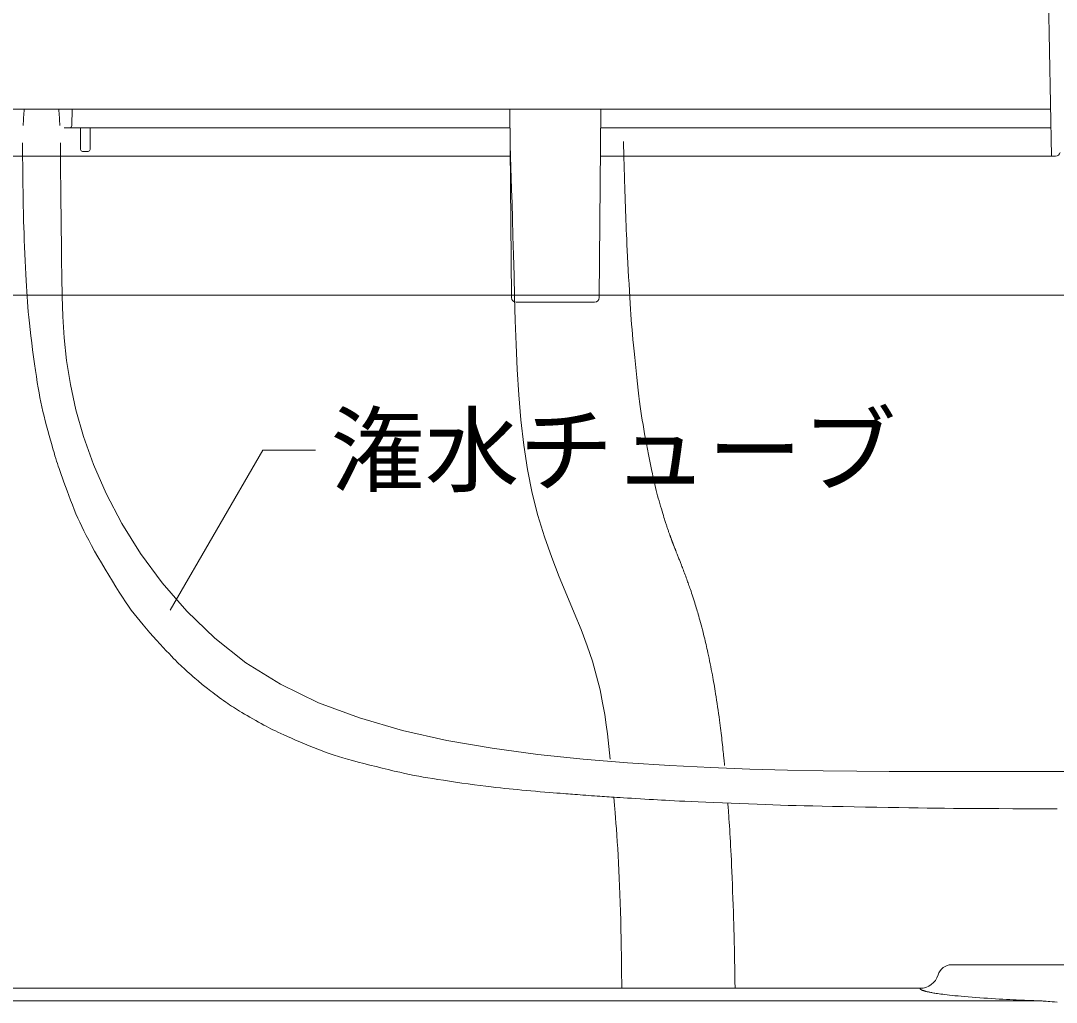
# Model space of a CAD drawing. Units: millimetres, scale not verified. Extents: x -1916 to 1917, y -1364 to 1364.
# Drawn here: x -464 to -244.4, y -640.4 to -432.2 of the extents above; entities that cross this region are included whole.
import ezdxf
from ezdxf.enums import TextEntityAlignment as Align

# ---------------------------------------------------------------- set-up
doc = ezdxf.new("R2010")
doc.units = ezdxf.units.MM
doc.header["$LTSCALE"] = 10
doc.linetypes.add('USER7', pattern=[25, 6, -5, 2, -5, 2, -5])
for name, color, linetype, lineweight in [('0-0_0', 7, 'Continuous', 9), ('0-6_A-7', 5, 'Continuous', 18), ('0-8_A-A', 5, 'Continuous', 18), ('0-9_A-B', 7, 'Continuous', 18), ('0-B_A-E', 5, 'Continuous', 18), ('3-2', 7, 'Continuous', 18)]:
    doc.layers.add(name, color=color, linetype=linetype, lineweight=lineweight)
doc.styles.add('ＭＳ ゴシック', font='')
doc.styles.get('ＭＳ ゴシック').set_extended_font_data('MS Gothic')

msp = doc.modelspace()

# ---------------------------------------------------------------- linework, layer by layer
at = {"layer": '0-0_0'}
msp.add_line((1238.68, -490.37), (-766.5, -490.37), dxfattribs=at)
at = {"layer": '0-6_A-7'}
msp.add_lwpolyline([(-432.3, -557.23), (-412.67, -523.24), (-401.5, -523.24)], dxfattribs=at)
at = {"layer": '0-8_A-A'}
for p, q in [((-463.62, -458.08), (-463.62, -461.41)), ((-455.62, -458.08), (-455.62, -461.41))]:
    msp.add_line(p, q, dxfattribs=at)
at = {"layer": '0-8_A-A', "linetype": 'USER7'}
for points in [[(-463.62, -461.51), (-463.6, -462.62), (-463.6, -463.08), (-463.59, -463.64), (-463.58, -464.27), (-463.57, -464.97), (-463.56, -465.72), (-463.55, -466.51), (-463.54, -467.33), (-463.53, -468.16), (-463.52, -469), (-463.51, -469.85), (-463.5, -470.73), (-463.48, -471.65), (-463.46, -472.62), (-463.43, -473.66), (-463.4, -474.78), (-463.37, -475.99), (-463.32, -477.31), (-463.27, -478.7), (-463.22, -480.15), (-463.15, -481.62), (-463.09, -483.09), (-463.03, -484.54), (-462.96, -485.94), (-462.89, -487.25), (-462.83, -488.48), (-462.76, -489.62), (-462.69, -490.71), (-462.61, -491.78), (-462.53, -492.84), (-462.43, -493.94), (-462.31, -495.08), (-462.18, -496.31), (-462.03, -497.64), (-461.86, -499.04), (-461.68, -500.5), (-461.49, -501.99), (-461.29, -503.47), (-461.09, -504.93)], [(-461.09, -504.93), (-460.89, -506.34), (-460.69, -507.66), (-460.5, -508.89), (-460.31, -510.03), (-460.13, -511.1), (-459.94, -512.12), (-459.74, -513.1), (-459.54, -514.07), (-459.32, -515.04), (-459.08, -516.03), (-458.82, -517.05), (-458.55, -518.09), (-458.27, -519.13), (-457.99, -520.16), (-457.71, -521.15), (-457.44, -522.1), (-457.19, -522.97), (-456.96, -523.75), (-456.76, -524.44), (-456.58, -525.04), (-456.41, -525.6), (-456.24, -526.12), (-456.07, -526.64), (-455.89, -527.18), (-455.68, -527.77), (-455.45, -528.43), (-455.18, -529.19), (-454.88, -530.03), (-454.55, -530.94), (-454.2, -531.89), (-453.83, -532.87), (-453.46, -533.87), (-453.07, -534.85), (-452.68, -535.82), (-452.3, -536.75), (-451.91, -537.66), (-451.51, -538.55), (-451.09, -539.46), (-450.63, -540.39)], [(-450.63, -540.39), (-450.14, -541.36), (-449.6, -542.38), (-449.01, -543.48), (-448.35, -544.66), (-447.64, -545.9), (-446.9, -547.18), (-446.13, -548.48), (-445.36, -549.78), (-444.59, -551.05), (-443.83, -552.26), (-443.11, -553.41), (-442.43, -554.46), (-441.79, -555.42), (-441.17, -556.32), (-440.57, -557.17), (-439.96, -557.98), (-439.35, -558.77), (-438.72, -559.55), (-438.07, -560.34), (-437.37, -561.15), (-436.65, -561.98), (-435.92, -562.8), (-435.19, -563.6), (-434.48, -564.38), (-433.79, -565.12), (-433.15, -565.8), (-432.57, -566.42), (-432.06, -566.96), (-431.6, -567.43), (-431.19, -567.84), (-430.82, -568.21), (-430.47, -568.55), (-430.14, -568.87), (-429.8, -569.19), (-429.45, -569.51), (-429.08, -569.85), (-428.69, -570.2), (-428.29, -570.55), (-427.89, -570.91)], [(-427.89, -570.91), (-427.49, -571.26), (-427.1, -571.59), (-426.73, -571.91), (-426.39, -572.21), (-426.08, -572.47), (-425.79, -572.71), (-425.52, -572.94), (-425.25, -573.16), (-424.98, -573.38), (-424.7, -573.6), (-424.39, -573.84), (-424.05, -574.1), (-423.67, -574.39), (-423.26, -574.7), (-422.82, -575.03), (-422.37, -575.36), (-421.91, -575.71), (-421.44, -576.05), (-420.99, -576.38), (-420.54, -576.69), (-420.12, -576.99), (-419.72, -577.27), (-419.32, -577.54), (-418.91, -577.8), (-418.5, -578.07), (-418.07, -578.34), (-417.61, -578.62), (-417.11, -578.92), (-416.57, -579.24), (-416, -579.57), (-415.4, -579.92), (-414.8, -580.27), (-414.19, -580.61), (-413.59, -580.95), (-413.01, -581.27), (-412.47, -581.57), (-411.96, -581.84), (-411.48, -582.1), (-411, -582.34)], [(-411, -582.34), (-410.52, -582.58), (-410.02, -582.82), (-409.47, -583.08), (-408.87, -583.36), (-408.2, -583.66), (-407.44, -584), (-406.61, -584.37), (-405.72, -584.75), (-404.79, -585.15), (-403.84, -585.55), (-402.88, -585.95), (-401.93, -586.34), (-401, -586.7), (-400.12, -587.04), (-399.25, -587.36), (-398.4, -587.66), (-397.53, -587.94), (-396.64, -588.22), (-395.71, -588.51), (-394.71, -588.79), (-393.64, -589.09), (-392.48, -589.41), (-391.24, -589.73), (-389.96, -590.06), (-388.65, -590.39), (-387.34, -590.72), (-386.06, -591.03), (-384.81, -591.32), (-383.64, -591.59), (-382.55, -591.83), (-381.53, -592.05), (-380.56, -592.25), (-379.6, -592.43), (-378.65, -592.6), (-377.67, -592.77), (-376.64, -592.94), (-375.54, -593.11), (-374.35, -593.29), (-373.09, -593.48)], [(-373.09, -593.48), (-371.78, -593.67), (-370.45, -593.86), (-369.12, -594.04), (-367.81, -594.22), (-366.55, -594.38), (-365.36, -594.54), (-364.26, -594.67), (-363.24, -594.8), (-362.27, -594.91), (-361.35, -595.01), (-360.46, -595.1), (-359.57, -595.19), (-358.68, -595.27), (-357.76, -595.35), (-356.8, -595.44), (-355.81, -595.53), (-354.82, -595.61), (-353.83, -595.7), (-352.87, -595.78), (-351.95, -595.86), (-351.09, -595.93), (-350.31, -595.99), (-349.62, -596.05), (-349, -596.1), (-348.44, -596.14), (-347.93, -596.18), (-347.44, -596.22), (-346.96, -596.26), (-346.47, -596.29), (-345.95, -596.33), (-345.4, -596.37), (-344.8, -596.41), (-344.19, -596.46), (-343.57, -596.5), (-342.94, -596.55), (-342.33, -596.59), (-341.74, -596.63), (-341.18, -596.67), (-340.67, -596.71)], [(-340.67, -596.71), (-340.18, -596.74), (-339.7, -596.78), (-339.22, -596.81), (-338.72, -596.84), (-338.18, -596.88), (-337.58, -596.91), (-336.91, -596.96), (-336.16, -597), (-335.33, -597.05), (-334.45, -597.11), (-333.54, -597.16), (-332.6, -597.22), (-331.65, -597.28), (-330.72, -597.33), (-329.81, -597.39), (-328.95, -597.44), (-328.1, -597.48), (-327.24, -597.53), (-326.34, -597.58), (-325.38, -597.62), (-324.33, -597.68), (-323.16, -597.73), (-321.84, -597.79), (-320.35, -597.86), (-318.73, -597.93), (-316.99, -598.01), (-315.18, -598.09), (-313.33, -598.16), (-311.47, -598.24), (-309.64, -598.31), (-307.85, -598.38), (-306.15, -598.44), (-304.51, -598.5), (-302.89, -598.55), (-301.26, -598.6), (-299.59, -598.65), (-297.85, -598.69), (-296, -598.73), (-294.01, -598.78)], [(-294.01, -598.78), (-291.86, -598.82), (-289.59, -598.87), (-287.22, -598.92), (-284.82, -598.96), (-282.42, -599.01), (-280.06, -599.05), (-277.78, -599.09), (-275.64, -599.13), (-273.65, -599.16), (-271.77, -599.18), (-269.95, -599.21), (-268.11, -599.23), (-266.19, -599.24), (-264.14, -599.26), (-261.89, -599.27), (-259.39, -599.29), (-256.59, -599.3), (-253.57, -599.31), (-250.43, -599.33), (-247.28, -599.34), (-244.22, -599.35)]]:
    msp.add_lwpolyline(points, dxfattribs=at)
at = {"layer": '0-8_A-A'}
for points in [[(-455.62, -461.41), (-455.57, -465.13), (-455.55, -466.7), (-455.53, -468.61), (-455.5, -470.84), (-455.47, -473.4), (-455.43, -476.26), (-455.39, -479.43), (-455.34, -482.88), (-455.3, -486.61), (-455.23, -490.61), (-455.09, -494.89), (-454.8, -499.43), (-454.29, -504.25), (-453.49, -509.34), (-452.31, -514.71), (-450.7, -520.36), (-448.57, -526.28), (-445.87, -532.46), (-442.56, -538.8), (-438.62, -545.16), (-434.05, -551.42), (-428.8, -557.45), (-422.88, -563.14), (-416.26, -568.34), (-408.92, -572.93), (-400.86, -576.83), (-392.2, -580.06), (-383.08, -582.7), (-373.64, -584.83), (-364, -586.5), (-354.32, -587.8), (-344.72, -588.8), (-335.35, -589.56), (-326.32, -590.15), (-317.65, -590.6), (-309.35, -590.92), (-301.42, -591.14), (-293.86, -591.28), (-286.66, -591.36)], [(-286.66, -591.36), (-279.84, -591.4), (-273.39, -591.41), (-267.33, -591.41), (-261.66, -591.42), (-256.42, -591.42), (-251.64, -591.42), (-247.35, -591.42), (-243.56, -591.42), (-240.32, -591.42), (-231.3, -591.42)]]:
    msp.add_lwpolyline(points, dxfattribs=at)
at = {"layer": '0-9_A-B'}
for p, q in [((-152.01, -632.41), (-266.58, -632.41)), ((-579.32, -637.41), (-273.3, -637.41)), ((-248.31, -640.06), (-576.67, -640.06))]:
    msp.add_line(p, q, dxfattribs=at)
for points in [[(-273.3, -637.41), (-273.3, -637.42), (-273.3, -637.42), (-273.3, -637.42), (-273.3, -637.42), (-273.3, -637.43), (-273.3, -637.43), (-273.3, -637.44), (-273.3, -637.44), (-273.29, -637.45), (-273.29, -637.46), (-273.29, -637.47), (-273.28, -637.47), (-273.28, -637.48), (-273.27, -637.49), (-273.27, -637.51), (-273.26, -637.52), (-273.25, -637.53), (-273.23, -637.55), (-273.22, -637.56), (-273.2, -637.58), (-273.18, -637.6), (-273.16, -637.61), (-273.14, -637.63), (-273.11, -637.65), (-273.09, -637.67), (-273.05, -637.69), (-273.02, -637.71), (-272.98, -637.73), (-272.94, -637.75), (-272.9, -637.77), (-272.85, -637.79), (-272.8, -637.81), (-272.75, -637.84), (-272.7, -637.86), (-272.64, -637.88), (-272.57, -637.9), (-272.5, -637.93), (-272.43, -637.95), (-272.34, -637.97)], [(-272.34, -637.97), (-272.25, -638), (-272.15, -638.03), (-272.04, -638.06), (-271.93, -638.09), (-271.8, -638.12), (-271.66, -638.15), (-271.51, -638.18), (-271.36, -638.22), (-271.19, -638.25), (-271.01, -638.29), (-270.81, -638.32), (-270.61, -638.36), (-270.38, -638.4), (-270.13, -638.44), (-269.86, -638.48), (-269.56, -638.53), (-269.23, -638.57), (-268.87, -638.62), (-268.47, -638.67), (-268.03, -638.73), (-267.55, -638.79), (-267.03, -638.84), (-266.47, -638.9), (-265.87, -638.97), (-265.23, -639.03), (-264.54, -639.09), (-263.82, -639.16), (-263.05, -639.22), (-262.26, -639.29), (-261.44, -639.35), (-260.61, -639.41), (-259.78, -639.47), (-258.94, -639.53), (-258.11, -639.58), (-257.29, -639.63), (-256.49, -639.68), (-255.71, -639.72), (-254.96, -639.76), (-254.23, -639.8)], [(-254.23, -639.8), (-253.54, -639.83), (-252.88, -639.86), (-252.25, -639.89), (-251.67, -639.92), (-251.13, -639.94), (-250.64, -639.96), (-250.19, -639.98), (-249.79, -640), (-249.44, -640.01), (-249.14, -640.02), (-248.31, -640.06)], [(-244.75, -640.3), (-245.25, -640.25), (-245.72, -640.21), (-246.14, -640.17), (-246.51, -640.14), (-246.85, -640.12), (-247.15, -640.1), (-247.4, -640.09), (-247.62, -640.08), (-247.81, -640.07), (-248.31, -640.06)], [(-244.19, -640.37), (-244.75, -640.3)]]:
    msp.add_lwpolyline(points, dxfattribs=at)
for centre, radius, start, end in [((-266.59, -635.41), 3, 89.907, 163.386), ((-273.3, -633.41), 4, 269.948, 343.411)]:
    msp.add_arc(centre, radius, start, end, dxfattribs=at)
at = {"layer": '0-B_A-E', "linetype": 'USER7'}
msp.add_lwpolyline([(-360.18, -458.53), (-360.04, -463.42), (-359.98, -465.48), (-359.9, -467.98), (-359.82, -470.89), (-359.72, -474.19), (-359.62, -477.85), (-359.5, -481.87), (-359.38, -486.21), (-359.26, -490.85), (-359.13, -495.76), (-358.96, -500.88), (-358.73, -506.15), (-358.4, -511.5), (-357.96, -516.86), (-357.35, -522.18), (-356.57, -527.37), (-355.57, -532.38), (-354.35, -537.15), (-352.94, -541.68), (-351.4, -546), (-349.8, -550.1), (-348.19, -554.02), (-346.62, -557.76), (-345.16, -561.33), (-343.86, -564.76), (-342.77, -568.05), (-341.88, -571.18), (-341.16, -574.12), (-340.6, -576.85), (-340.16, -579.33), (-339.84, -581.54), (-339.6, -583.46), (-339, -588.82)], dxfattribs=at)
at = {"layer": '0-B_A-E'}
for points in [[(-336.2, -457.81), (-336.18, -458.29), (-336.18, -458.49), (-336.17, -458.73), (-336.16, -459), (-336.15, -459.3), (-336.14, -459.62), (-336.13, -459.96), (-336.12, -460.31), (-336.11, -460.67), (-336.1, -461.03), (-336.09, -461.41), (-336.08, -461.81), (-336.06, -462.25), (-336.05, -462.74), (-336.03, -463.3), (-336.01, -463.93), (-335.99, -464.66), (-335.96, -465.49), (-335.93, -466.39), (-335.9, -467.37), (-335.87, -468.4), (-335.84, -469.45), (-335.8, -470.52), (-335.77, -471.58), (-335.73, -472.61), (-335.7, -473.61), (-335.66, -474.58), (-335.63, -475.55), (-335.59, -476.53), (-335.55, -477.54), (-335.5, -478.6), (-335.45, -479.72), (-335.39, -480.94), (-335.33, -482.24), (-335.25, -483.63), (-335.18, -485.07), (-335.09, -486.54), (-335.01, -488), (-334.93, -489.44)], [(-334.93, -489.44), (-334.85, -490.83), (-334.77, -492.13), (-334.69, -493.34), (-334.61, -494.47), (-334.54, -495.55), (-334.46, -496.59), (-334.37, -497.64), (-334.28, -498.7), (-334.18, -499.81), (-334.07, -500.99), (-333.94, -502.27), (-333.8, -503.61), (-333.66, -505), (-333.5, -506.41), (-333.35, -507.82), (-333.19, -509.2), (-333.04, -510.53), (-332.89, -511.78), (-332.75, -512.93), (-332.61, -514), (-332.47, -515), (-332.34, -515.96), (-332.19, -516.9), (-332.04, -517.84), (-331.88, -518.79), (-331.71, -519.79), (-331.52, -520.84), (-331.31, -521.94), (-331.1, -523.05), (-330.88, -524.17), (-330.66, -525.27), (-330.44, -526.33), (-330.23, -527.34), (-330.04, -528.27), (-329.86, -529.11), (-329.69, -529.88), (-329.53, -530.57), (-329.38, -531.21), (-329.23, -531.81)], [(-329.23, -531.81), (-329.08, -532.38), (-328.94, -532.93), (-328.79, -533.48), (-328.63, -534.04), (-328.47, -534.61), (-328.31, -535.16), (-328.15, -535.7), (-327.99, -536.22), (-327.84, -536.71), (-327.71, -537.15), (-327.59, -537.54), (-327.48, -537.88), (-327.39, -538.17), (-327.32, -538.42), (-327.25, -538.63), (-327.19, -538.82), (-327.13, -538.99), (-327.08, -539.16), (-327.02, -539.32), (-326.96, -539.5), (-326.9, -539.68), (-326.84, -539.86), (-326.78, -540.05), (-326.71, -540.23), (-326.65, -540.41), (-326.6, -540.57), (-326.54, -540.73), (-326.49, -540.87), (-326.45, -540.99), (-326.41, -541.1), (-326.37, -541.21), (-326.34, -541.31), (-326.3, -541.4), (-326.27, -541.5), (-326.24, -541.59), (-326.2, -541.69), (-326.16, -541.79), (-326.13, -541.89), (-326.09, -541.99)], [(-326.09, -541.99), (-326.06, -542.08), (-326.02, -542.17), (-325.99, -542.25), (-325.97, -542.33), (-325.94, -542.39), (-325.92, -542.45), (-325.9, -542.5), (-325.88, -542.55), (-325.87, -542.59), (-325.85, -542.63), (-325.84, -542.67), (-325.82, -542.72), (-325.8, -542.76), (-325.78, -542.81), (-325.76, -542.87), (-325.74, -542.92), (-325.72, -542.98), (-325.7, -543.03), (-325.68, -543.08), (-325.66, -543.13), (-325.64, -543.18), (-325.63, -543.22), (-325.61, -543.26), (-325.59, -543.31), (-325.58, -543.35), (-325.56, -543.4), (-325.54, -543.46), (-325.51, -543.52), (-325.48, -543.59), (-325.45, -543.67), (-325.42, -543.75), (-325.39, -543.84), (-325.35, -543.93), (-325.32, -544.02), (-325.28, -544.11), (-325.25, -544.2), (-325.21, -544.28), (-325.18, -544.37), (-325.15, -544.46)], [(-325.15, -544.46), (-325.11, -544.55), (-325.07, -544.65), (-325.03, -544.76), (-324.98, -544.88), (-324.92, -545.02), (-324.86, -545.17), (-324.79, -545.34), (-324.72, -545.53), (-324.65, -545.72), (-324.57, -545.92), (-324.49, -546.12), (-324.41, -546.32), (-324.33, -546.51), (-324.26, -546.7), (-324.18, -546.89), (-324.11, -547.07), (-324.04, -547.27), (-323.96, -547.47), (-323.87, -547.68), (-323.79, -547.91), (-323.69, -548.17), (-323.58, -548.45), (-323.47, -548.74), (-323.35, -549.05), (-323.23, -549.38), (-323.11, -549.7), (-322.99, -550.02), (-322.88, -550.33), (-322.77, -550.63), (-322.66, -550.9), (-322.57, -551.17), (-322.47, -551.43), (-322.38, -551.68), (-322.29, -551.95), (-322.19, -552.22), (-322.09, -552.52), (-321.98, -552.84), (-321.86, -553.2), (-321.74, -553.58)], [(-321.74, -553.58), (-321.6, -553.98), (-321.47, -554.39), (-321.33, -554.81), (-321.2, -555.22), (-321.07, -555.62), (-320.95, -556.01), (-320.83, -556.37), (-320.73, -556.71), (-320.62, -557.05), (-320.52, -557.38), (-320.42, -557.72), (-320.32, -558.08), (-320.21, -558.46), (-320.1, -558.88), (-319.98, -559.33), (-319.85, -559.81), (-319.71, -560.31), (-319.58, -560.83), (-319.44, -561.35), (-319.31, -561.86), (-319.18, -562.36), (-319.06, -562.83), (-318.95, -563.27), (-318.85, -563.69), (-318.75, -564.09), (-318.66, -564.49), (-318.56, -564.9), (-318.47, -565.33), (-318.37, -565.78), (-318.27, -566.26), (-318.16, -566.8), (-318.04, -567.37), (-317.92, -567.96), (-317.8, -568.57), (-317.67, -569.18), (-317.56, -569.79), (-317.44, -570.37), (-317.33, -570.93), (-317.24, -571.45)], [(-317.24, -571.45), (-317.14, -571.94), (-317.06, -572.42), (-316.98, -572.89), (-316.89, -573.37), (-316.81, -573.88), (-316.73, -574.41), (-316.64, -574.98), (-316.54, -575.61), (-316.44, -576.29), (-316.33, -576.99), (-316.23, -577.71), (-316.12, -578.43), (-316.02, -579.15), (-315.92, -579.84), (-315.83, -580.5), (-315.75, -581.12), (-315.67, -581.69), (-315.6, -582.24), (-315.53, -582.76), (-315.47, -583.26), (-315.41, -583.75), (-315.35, -584.25), (-315.3, -584.74), (-315.24, -585.25), (-315.18, -585.77), (-315.13, -586.28), (-315.08, -586.77), (-315.03, -587.24), (-314.98, -587.68), (-314.94, -588.07), (-314.91, -588.42), (-314.88, -588.7), (-314.86, -588.93), (-314.84, -589.11), (-314.82, -589.26), (-314.81, -589.38), (-314.8, -589.47), (-314.79, -589.55), (-314.79, -589.62)], [(-314.79, -589.62), (-314.78, -589.68), (-314.77, -589.75), (-314.77, -589.82), (-314.76, -589.88), (-314.76, -589.94), (-314.75, -589.99), (-314.75, -590.04), (-314.73, -590.17)], [(-338.23, -596.87), (-338.09, -598.61), (-338.02, -599.34), (-337.95, -600.22), (-337.87, -601.23), (-337.78, -602.36), (-337.69, -603.6), (-337.6, -604.92), (-337.5, -606.31), (-337.41, -607.77), (-337.32, -609.26), (-337.23, -610.8), (-337.15, -612.39), (-337.07, -614.03), (-337, -615.72), (-336.93, -617.46), (-336.87, -619.25), (-336.82, -621.11), (-336.77, -623.01), (-336.72, -624.93), (-336.68, -626.83), (-336.65, -628.67), (-336.62, -630.41), (-336.6, -632), (-336.58, -633.4), (-336.53, -637.41)], [(-314.06, -598.13), (-313.98, -599.19), (-313.94, -599.63), (-313.91, -600.16), (-313.86, -600.77), (-313.81, -601.45), (-313.76, -602.18), (-313.71, -602.95), (-313.65, -603.76), (-313.6, -604.59), (-313.55, -605.44), (-313.5, -606.31), (-313.45, -607.22), (-313.4, -608.17), (-313.35, -609.18), (-313.29, -610.25), (-313.24, -611.4), (-313.19, -612.64), (-313.14, -613.98), (-313.09, -615.39), (-313.03, -616.84), (-312.98, -618.31), (-312.93, -619.78), (-312.88, -621.2), (-312.84, -622.56), (-312.8, -623.83), (-312.76, -624.99), (-312.73, -626.05), (-312.71, -627.01), (-312.68, -627.91), (-312.66, -628.75), (-312.65, -629.55), (-312.63, -630.33), (-312.62, -631.09), (-312.6, -631.86), (-312.59, -632.63), (-312.58, -633.37), (-312.57, -634.09), (-312.56, -634.75), (-312.55, -635.36)], [(-312.55, -635.36), (-312.54, -635.9), (-312.52, -637.41)]]:
    msp.add_lwpolyline(points, dxfattribs=at)
at = {"layer": '3-2'}
for p, q in [((-246.62, -396.2), (-245.39, -460.91)), ((-245.58, -450.91), (-673.65, -450.91)), ((-453.12, -450.91), (-453.18, -454.43)), ((-360.27, -450.91), (-359.93, -490.92)), ((-341.31, -490.92), (-340.96, -450.91)), ((-245.71, -450.91), (-245.58, -450.91)), ((-453.7, -454.91), (-454.81, -454.91)), ((-360.24, -454.91), (-453.6, -454.91)), ((-451.32, -459.51), (-451.32, -454.91)), ((-449.32, -454.91), (-449.32, -459.51)), ((-245.5, -454.91), (-340.99, -454.91)), ((-360.19, -460.91), (-559.05, -460.91)), ((-449.72, -459.91), (-450.92, -459.91)), ((-245.39, -460.91), (-341.05, -460.91)), ((-244.89, -460.91), (-245.39, -460.91)), ((-244.89, -460.91), (-244.53, -460.91)), ((-244.89, -460.91), (-244.53, -460.91)), ((-342.31, -491.91), (-358.93, -491.91))]:
    msp.add_line(p, q, dxfattribs=at)
for centre, radius, start, end in [((535.98, -512.92), 1001.2, 176.44934, 176.65048), ((-1455.21, -512.92), 1001.2, 3.34952, 3.55066), ((-453.67, -454.42), 0.493, 266.6747, 358.991), ((-450.92, -459.51), 0.4, 180, 270), ((-450.92, -459.51), 0.4, 180, 270), ((-449.72, -459.51), 0.4, 270, 0), ((-244.53, -459.91), 1, 270, 347.661), ((-358.93, -490.91), 1, 180.5018, 269.9965), ((-342.31, -490.91), 1, 270.0005, 359.495)]:
    msp.add_arc(centre, radius, start, end, dxfattribs=at)

# ---------------------------------------------------------------- texts
at = {"layer": '0-6_A-7', "color": 7, "style": 'ＭＳ ゴシック'}
msp.add_text('潅水チューブ', height=14.66, dxfattribs=at).set_placement((-398.31, -534.96), align=Align.BOTTOM_LEFT)

doc.saveas('drawing.dxf')
